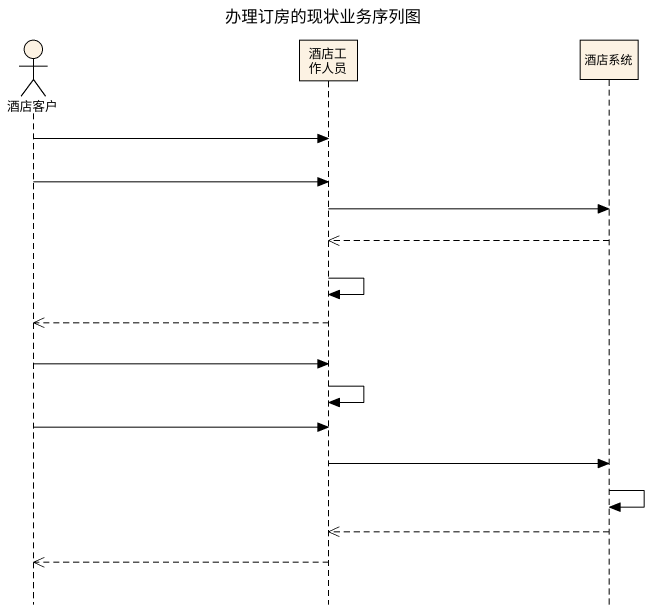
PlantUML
@startuml
title 办理订房的现状业务序列图
hide footbox
actor 酒店客户 #FCF2E3
participant 酒店工作人员 #FCF2E3
participant 酒店系统 #FCF2E3

酒店客户 -> 酒店工作人员
酒店客户 -> 酒店工作人员
酒店工作人员 -> 酒店系统
酒店系统 -->> 酒店工作人员
酒店工作人员 -> 酒店工作人员
酒店工作人员 -->> 酒店客户
酒店客户 -> 酒店工作人员
酒店工作人员 -> 酒店工作人员
酒店客户 -> 酒店工作人员
酒店工作人员 -> 酒店系统
酒店系统 -> 酒店系统
酒店系统 -->> 酒店工作人员
酒店工作人员 -->> 酒店客户
@enduml
